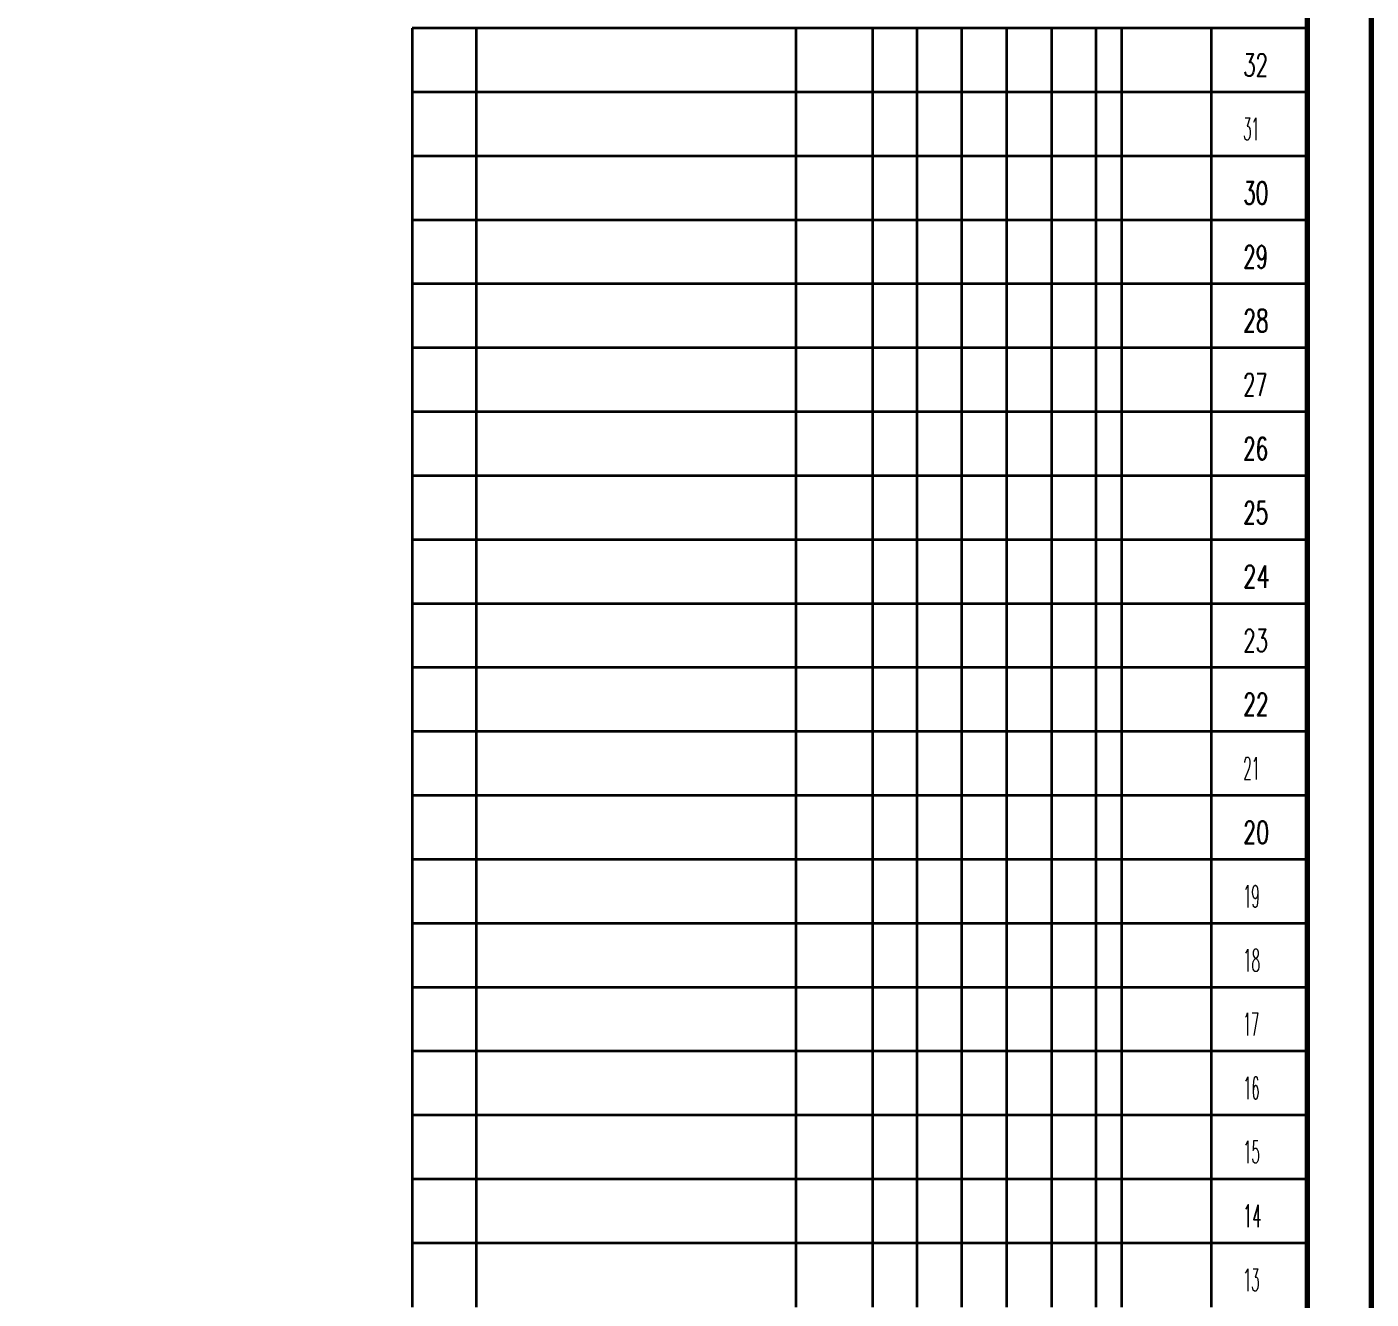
# Model space of a CAD drawing. Header units: millimetres. Extents: x 1333 to 104182, y -63725 to -5704.
# Drawn here: x 47329 to 47539.2, y -63429.9 to -63231 of the extents above; entities that cross this region are included whole.
import ezdxf
from ezdxf.enums import TextEntityAlignment as Align

# ---------------------------------------------------------------- set-up
doc = ezdxf.new("R2010")
doc.units = ezdxf.units.MM
doc.header["$LTSCALE"] = 0.5
doc.layers.add('11', color=3, linetype='Continuous')
doc.styles.get("Standard").update_dxf_attribs({"font": 'simplex.shx'})

msp = doc.modelspace()

# ---------------------------------------------------------------- linework, layer by layer
at = {"color": 7, "lineweight": 70}
for p, q in [((47539.214, -63131.16), (47539.214, -63725.16)), ((47529.214, -63141.16), (47529.214, -63715.16))]:
    msp.add_line(p, q, dxfattribs=at)
at = {"color": 7, "lineweight": 35, "ltscale": 0.25}
for p, q in [((47389.214, -63231.16), (47389.214, -63241.16)), ((47389.214, -63231.16), (47389.214, -63241.16)), ((47399.214, -63231.16), (47399.214, -63241.16)), ((47399.214, -63231.16), (47399.214, -63241.16)), ((47449.214, -63231.16), (47449.214, -63241.16)), ((47449.214, -63231.16), (47449.214, -63241.16)), ((47461.214, -63231.16), (47461.214, -63241.16)), ((47461.214, -63231.16), (47461.214, -63241.16)), ((47468.214, -63241.16), (47468.214, -63231.16)), ((47468.214, -63241.16), (47468.214, -63231.16)), ((47475.214, -63241.16), (47475.214, -63231.16)), ((47475.214, -63241.16), (47475.214, -63231.16)), ((47482.214, -63241.16), (47482.214, -63231.16)), ((47482.214, -63241.16), (47482.214, -63231.16)), ((47489.214, -63231.16), (47489.214, -63241.16)), ((47489.214, -63231.16), (47489.214, -63241.16)), ((47496.214, -63241.16), (47496.214, -63231.16)), ((47496.214, -63241.16), (47496.214, -63231.16)), ((47500.214, -63241.16), (47500.214, -63231.16)), ((47500.214, -63241.16), (47500.214, -63231.16)), ((47514.214, -63231.16), (47514.214, -63241.16)), ((47514.214, -63231.16), (47514.214, -63241.16)), ((47529.214, -63241.16), (47529.214, -63231.16)), ((47529.214, -63241.16), (47529.214, -63231.16)), ((47389.214, -63241.16), (47389.214, -63251.16)), ((47389.214, -63241.16), (47389.214, -63251.16)), ((47399.214, -63241.16), (47399.214, -63251.16)), ((47399.214, -63241.16), (47399.214, -63251.16)), ((47449.214, -63241.16), (47449.214, -63251.16)), ((47449.214, -63241.16), (47449.214, -63251.16)), ((47461.214, -63241.16), (47461.214, -63251.16)), ((47461.214, -63241.16), (47461.214, -63251.16)), ((47468.214, -63251.16), (47468.214, -63241.16)), ((47468.214, -63251.16), (47468.214, -63241.16)), ((47475.214, -63251.16), (47475.214, -63241.16)), ((47475.214, -63251.16), (47475.214, -63241.16)), ((47482.214, -63251.16), (47482.214, -63241.16)), ((47482.214, -63251.16), (47482.214, -63241.16)), ((47489.214, -63241.16), (47489.214, -63251.16)), ((47489.214, -63241.16), (47489.214, -63251.16)), ((47496.214, -63251.16), (47496.214, -63241.16)), ((47496.214, -63251.16), (47496.214, -63241.16)), ((47500.214, -63251.16), (47500.214, -63241.16)), ((47500.214, -63251.16), (47500.214, -63241.16)), ((47514.214, -63241.16), (47514.214, -63251.16)), ((47514.214, -63241.16), (47514.214, -63251.16)), ((47529.214, -63251.16), (47529.214, -63241.16)), ((47529.214, -63251.16), (47529.214, -63241.16)), ((47389.214, -63251.16), (47389.214, -63261.16)), ((47389.214, -63251.16), (47389.214, -63261.16)), ((47399.214, -63251.16), (47399.214, -63261.16)), ((47399.214, -63251.16), (47399.214, -63261.16)), ((47449.214, -63251.16), (47449.214, -63261.16)), ((47449.214, -63251.16), (47449.214, -63261.16)), ((47461.214, -63251.16), (47461.214, -63261.16)), ((47461.214, -63251.16), (47461.214, -63261.16)), ((47468.214, -63261.16), (47468.214, -63251.16)), ((47468.214, -63261.16), (47468.214, -63251.16)), ((47475.214, -63261.16), (47475.214, -63251.16)), ((47475.214, -63261.16), (47475.214, -63251.16)), ((47482.214, -63261.16), (47482.214, -63251.16)), ((47482.214, -63261.16), (47482.214, -63251.16)), ((47489.214, -63251.16), (47489.214, -63261.16)), ((47489.214, -63251.16), (47489.214, -63261.16)), ((47496.214, -63261.16), (47496.214, -63251.16)), ((47496.214, -63261.16), (47496.214, -63251.16)), ((47500.214, -63261.16), (47500.214, -63251.16)), ((47500.214, -63261.16), (47500.214, -63251.16)), ((47514.214, -63251.16), (47514.214, -63261.16)), ((47514.214, -63251.16), (47514.214, -63261.16)), ((47529.214, -63261.16), (47529.214, -63251.16)), ((47529.214, -63261.16), (47529.214, -63251.16)), ((47389.214, -63261.16), (47389.214, -63271.16)), ((47389.214, -63261.16), (47389.214, -63271.16)), ((47399.214, -63261.16), (47399.214, -63271.16)), ((47399.214, -63261.16), (47399.214, -63271.16)), ((47449.214, -63261.16), (47449.214, -63271.16)), ((47449.214, -63261.16), (47449.214, -63271.16)), ((47461.214, -63261.16), (47461.214, -63271.16)), ((47461.214, -63261.16), (47461.214, -63271.16)), ((47468.214, -63271.16), (47468.214, -63261.16)), ((47468.214, -63271.16), (47468.214, -63261.16)), ((47475.214, -63271.16), (47475.214, -63261.16)), ((47475.214, -63271.16), (47475.214, -63261.16)), ((47482.214, -63271.16), (47482.214, -63261.16)), ((47482.214, -63271.16), (47482.214, -63261.16)), ((47489.214, -63261.16), (47489.214, -63271.16)), ((47489.214, -63261.16), (47489.214, -63271.16)), ((47496.214, -63271.16), (47496.214, -63261.16)), ((47496.214, -63271.16), (47496.214, -63261.16)), ((47500.214, -63271.16), (47500.214, -63261.16)), ((47500.214, -63271.16), (47500.214, -63261.16)), ((47514.214, -63261.16), (47514.214, -63271.16)), ((47514.214, -63261.16), (47514.214, -63271.16)), ((47529.214, -63271.16), (47529.214, -63261.16)), ((47529.214, -63271.16), (47529.214, -63261.16)), ((47389.214, -63271.16), (47389.214, -63281.16)), ((47389.214, -63271.16), (47389.214, -63281.16)), ((47399.214, -63271.16), (47399.214, -63281.16)), ((47399.214, -63271.16), (47399.214, -63281.16)), ((47449.214, -63271.16), (47449.214, -63281.16)), ((47449.214, -63271.16), (47449.214, -63281.16)), ((47461.214, -63271.16), (47461.214, -63281.16)), ((47461.214, -63271.16), (47461.214, -63281.16)), ((47468.214, -63281.16), (47468.214, -63271.16)), ((47468.214, -63281.16), (47468.214, -63271.16)), ((47475.214, -63281.16), (47475.214, -63271.16)), ((47475.214, -63281.16), (47475.214, -63271.16)), ((47482.214, -63281.16), (47482.214, -63271.16)), ((47482.214, -63281.16), (47482.214, -63271.16)), ((47489.214, -63271.16), (47489.214, -63281.16)), ((47489.214, -63271.16), (47489.214, -63281.16)), ((47496.214, -63281.16), (47496.214, -63271.16)), ((47496.214, -63281.16), (47496.214, -63271.16)), ((47500.214, -63281.16), (47500.214, -63271.16)), ((47500.214, -63281.16), (47500.214, -63271.16)), ((47514.214, -63271.16), (47514.214, -63281.16)), ((47514.214, -63271.16), (47514.214, -63281.16)), ((47529.214, -63281.16), (47529.214, -63271.16)), ((47529.214, -63281.16), (47529.214, -63271.16)), ((47389.214, -63281.16), (47389.214, -63291.16)), ((47389.214, -63281.16), (47389.214, -63291.16)), ((47399.214, -63281.16), (47399.214, -63291.16)), ((47399.214, -63281.16), (47399.214, -63291.16)), ((47449.214, -63281.16), (47449.214, -63291.16)), ((47449.214, -63281.16), (47449.214, -63291.16)), ((47461.214, -63281.16), (47461.214, -63291.16)), ((47461.214, -63281.16), (47461.214, -63291.16)), ((47468.214, -63291.16), (47468.214, -63281.16)), ((47468.214, -63291.16), (47468.214, -63281.16)), ((47475.214, -63291.16), (47475.214, -63281.16)), ((47475.214, -63291.16), (47475.214, -63281.16)), ((47482.214, -63291.16), (47482.214, -63281.16)), ((47482.214, -63291.16), (47482.214, -63281.16)), ((47489.214, -63281.16), (47489.214, -63291.16)), ((47489.214, -63281.16), (47489.214, -63291.16)), ((47496.214, -63291.16), (47496.214, -63281.16)), ((47496.214, -63291.16), (47496.214, -63281.16)), ((47500.214, -63291.16), (47500.214, -63281.16)), ((47500.214, -63291.16), (47500.214, -63281.16)), ((47514.214, -63281.16), (47514.214, -63291.16)), ((47514.214, -63281.16), (47514.214, -63291.16)), ((47529.214, -63291.16), (47529.214, -63281.16)), ((47529.214, -63291.16), (47529.214, -63281.16)), ((47389.214, -63291.16), (47389.214, -63301.16)), ((47389.214, -63291.16), (47389.214, -63301.16)), ((47399.214, -63291.16), (47399.214, -63301.16)), ((47399.214, -63291.16), (47399.214, -63301.16)), ((47449.214, -63291.16), (47449.214, -63301.16)), ((47449.214, -63291.16), (47449.214, -63301.16)), ((47461.214, -63291.16), (47461.214, -63301.16)), ((47461.214, -63291.16), (47461.214, -63301.16)), ((47468.214, -63301.16), (47468.214, -63291.16)), ((47468.214, -63301.16), (47468.214, -63291.16)), ((47475.214, -63301.16), (47475.214, -63291.16)), ((47475.214, -63301.16), (47475.214, -63291.16)), ((47482.214, -63301.16), (47482.214, -63291.16)), ((47482.214, -63301.16), (47482.214, -63291.16)), ((47489.214, -63291.16), (47489.214, -63301.16)), ((47489.214, -63291.16), (47489.214, -63301.16)), ((47496.214, -63301.16), (47496.214, -63291.16)), ((47496.214, -63301.16), (47496.214, -63291.16)), ((47500.214, -63301.16), (47500.214, -63291.16)), ((47500.214, -63301.16), (47500.214, -63291.16)), ((47514.214, -63291.16), (47514.214, -63301.16)), ((47514.214, -63291.16), (47514.214, -63301.16)), ((47529.214, -63301.16), (47529.214, -63291.16)), ((47529.214, -63301.16), (47529.214, -63291.16)), ((47389.214, -63301.16), (47389.214, -63311.16)), ((47389.214, -63301.16), (47389.214, -63311.16)), ((47399.214, -63301.16), (47399.214, -63311.16)), ((47399.214, -63301.16), (47399.214, -63311.16)), ((47449.214, -63301.16), (47449.214, -63311.16)), ((47449.214, -63301.16), (47449.214, -63311.16)), ((47461.214, -63301.16), (47461.214, -63311.16)), ((47461.214, -63301.16), (47461.214, -63311.16)), ((47468.214, -63311.16), (47468.214, -63301.16)), ((47468.214, -63311.16), (47468.214, -63301.16)), ((47475.214, -63311.16), (47475.214, -63301.16)), ((47475.214, -63311.16), (47475.214, -63301.16)), ((47482.214, -63311.16), (47482.214, -63301.16)), ((47482.214, -63311.16), (47482.214, -63301.16)), ((47489.214, -63301.16), (47489.214, -63311.16)), ((47489.214, -63301.16), (47489.214, -63311.16)), ((47496.214, -63311.16), (47496.214, -63301.16)), ((47496.214, -63311.16), (47496.214, -63301.16)), ((47500.214, -63311.16), (47500.214, -63301.16)), ((47500.214, -63311.16), (47500.214, -63301.16)), ((47514.214, -63301.16), (47514.214, -63311.16)), ((47514.214, -63301.16), (47514.214, -63311.16)), ((47529.214, -63311.16), (47529.214, -63301.16)), ((47529.214, -63311.16), (47529.214, -63301.16)), ((47389.214, -63311.16), (47389.214, -63321.16)), ((47389.214, -63311.16), (47389.214, -63321.16)), ((47399.214, -63311.16), (47399.214, -63321.16)), ((47399.214, -63311.16), (47399.214, -63321.16)), ((47449.214, -63311.16), (47449.214, -63321.16)), ((47449.214, -63311.16), (47449.214, -63321.16)), ((47461.214, -63311.16), (47461.214, -63321.16)), ((47461.214, -63311.16), (47461.214, -63321.16)), ((47468.214, -63321.16), (47468.214, -63311.16)), ((47468.214, -63321.16), (47468.214, -63311.16)), ((47475.214, -63321.16), (47475.214, -63311.16)), ((47475.214, -63321.16), (47475.214, -63311.16)), ((47482.214, -63321.16), (47482.214, -63311.16)), ((47482.214, -63321.16), (47482.214, -63311.16)), ((47489.214, -63311.16), (47489.214, -63321.16)), ((47489.214, -63311.16), (47489.214, -63321.16)), ((47496.214, -63321.16), (47496.214, -63311.16)), ((47496.214, -63321.16), (47496.214, -63311.16)), ((47500.214, -63321.16), (47500.214, -63311.16)), ((47500.214, -63321.16), (47500.214, -63311.16)), ((47514.214, -63311.16), (47514.214, -63321.16)), ((47514.214, -63311.16), (47514.214, -63321.16)), ((47529.214, -63321.16), (47529.214, -63311.16)), ((47529.214, -63321.16), (47529.214, -63311.16)), ((47389.214, -63321.16), (47389.214, -63331.16)), ((47389.214, -63321.16), (47389.214, -63331.16)), ((47399.214, -63321.16), (47399.214, -63331.16)), ((47399.214, -63321.16), (47399.214, -63331.16)), ((47449.214, -63321.16), (47449.214, -63331.16)), ((47449.214, -63321.16), (47449.214, -63331.16)), ((47461.214, -63321.16), (47461.214, -63331.16)), ((47461.214, -63321.16), (47461.214, -63331.16)), ((47468.214, -63331.16), (47468.214, -63321.16)), ((47468.214, -63331.16), (47468.214, -63321.16)), ((47475.214, -63331.16), (47475.214, -63321.16)), ((47475.214, -63331.16), (47475.214, -63321.16)), ((47482.214, -63331.16), (47482.214, -63321.16)), ((47482.214, -63331.16), (47482.214, -63321.16)), ((47489.214, -63321.16), (47489.214, -63331.16)), ((47489.214, -63321.16), (47489.214, -63331.16)), ((47496.214, -63331.16), (47496.214, -63321.16)), ((47496.214, -63331.16), (47496.214, -63321.16)), ((47500.214, -63331.16), (47500.214, -63321.16)), ((47500.214, -63331.16), (47500.214, -63321.16)), ((47514.214, -63321.16), (47514.214, -63331.16)), ((47514.214, -63321.16), (47514.214, -63331.16)), ((47529.214, -63331.16), (47529.214, -63321.16)), ((47529.214, -63331.16), (47529.214, -63321.16)), ((47389.214, -63331.16), (47389.214, -63341.16)), ((47389.214, -63331.16), (47389.214, -63341.16)), ((47399.214, -63331.16), (47399.214, -63341.16)), ((47399.214, -63331.16), (47399.214, -63341.16)), ((47449.214, -63331.16), (47449.214, -63341.16)), ((47449.214, -63331.16), (47449.214, -63341.16)), ((47461.214, -63331.16), (47461.214, -63341.16)), ((47461.214, -63331.16), (47461.214, -63341.16)), ((47468.214, -63341.16), (47468.214, -63331.16)), ((47468.214, -63341.16), (47468.214, -63331.16)), ((47475.214, -63341.16), (47475.214, -63331.16)), ((47475.214, -63341.16), (47475.214, -63331.16)), ((47482.214, -63341.16), (47482.214, -63331.16)), ((47482.214, -63341.16), (47482.214, -63331.16)), ((47489.214, -63331.16), (47489.214, -63341.16)), ((47489.214, -63331.16), (47489.214, -63341.16)), ((47496.214, -63341.16), (47496.214, -63331.16)), ((47496.214, -63341.16), (47496.214, -63331.16)), ((47500.214, -63341.16), (47500.214, -63331.16)), ((47500.214, -63341.16), (47500.214, -63331.16)), ((47514.214, -63331.16), (47514.214, -63341.16)), ((47514.214, -63331.16), (47514.214, -63341.16)), ((47529.214, -63341.16), (47529.214, -63331.16)), ((47529.214, -63341.16), (47529.214, -63331.16)), ((47389.214, -63341.16), (47389.214, -63351.16)), ((47389.214, -63341.16), (47389.214, -63351.16)), ((47399.214, -63341.16), (47399.214, -63351.16)), ((47399.214, -63341.16), (47399.214, -63351.16)), ((47449.214, -63341.16), (47449.214, -63351.16)), ((47449.214, -63341.16), (47449.214, -63351.16)), ((47461.214, -63341.16), (47461.214, -63351.16)), ((47461.214, -63341.16), (47461.214, -63351.16)), ((47468.214, -63351.16), (47468.214, -63341.16)), ((47468.214, -63351.16), (47468.214, -63341.16)), ((47475.214, -63351.16), (47475.214, -63341.16)), ((47475.214, -63351.16), (47475.214, -63341.16)), ((47482.214, -63351.16), (47482.214, -63341.16)), ((47482.214, -63351.16), (47482.214, -63341.16)), ((47489.214, -63341.16), (47489.214, -63351.16)), ((47489.214, -63341.16), (47489.214, -63351.16)), ((47496.214, -63351.16), (47496.214, -63341.16)), ((47496.214, -63351.16), (47496.214, -63341.16)), ((47500.214, -63351.16), (47500.214, -63341.16)), ((47500.214, -63351.16), (47500.214, -63341.16)), ((47514.214, -63341.16), (47514.214, -63351.16)), ((47514.214, -63341.16), (47514.214, -63351.16)), ((47529.214, -63351.16), (47529.214, -63341.16)), ((47529.214, -63351.16), (47529.214, -63341.16)), ((47389.214, -63351.16), (47389.214, -63361.16)), ((47389.214, -63351.16), (47389.214, -63361.16)), ((47399.214, -63351.16), (47399.214, -63361.16)), ((47399.214, -63351.16), (47399.214, -63361.16)), ((47449.214, -63351.16), (47449.214, -63361.16)), ((47449.214, -63351.16), (47449.214, -63361.16)), ((47461.214, -63351.16), (47461.214, -63361.16)), ((47461.214, -63351.16), (47461.214, -63361.16)), ((47468.214, -63361.16), (47468.214, -63351.16)), ((47468.214, -63361.16), (47468.214, -63351.16)), ((47475.214, -63361.16), (47475.214, -63351.16)), ((47475.214, -63361.16), (47475.214, -63351.16)), ((47482.214, -63361.16), (47482.214, -63351.16)), ((47482.214, -63361.16), (47482.214, -63351.16)), ((47489.214, -63351.16), (47489.214, -63361.16)), ((47489.214, -63351.16), (47489.214, -63361.16)), ((47496.214, -63361.16), (47496.214, -63351.16)), ((47496.214, -63361.16), (47496.214, -63351.16)), ((47500.214, -63361.16), (47500.214, -63351.16)), ((47500.214, -63361.16), (47500.214, -63351.16)), ((47514.214, -63351.16), (47514.214, -63361.16)), ((47514.214, -63351.16), (47514.214, -63361.16)), ((47529.214, -63361.16), (47529.214, -63351.16)), ((47529.214, -63361.16), (47529.214, -63351.16)), ((47389.214, -63361.16), (47389.214, -63371.16)), ((47389.214, -63361.16), (47389.214, -63371.16)), ((47399.214, -63361.16), (47399.214, -63371.16)), ((47399.214, -63361.16), (47399.214, -63371.16)), ((47449.214, -63361.16), (47449.214, -63371.16)), ((47449.214, -63361.16), (47449.214, -63371.16)), ((47461.214, -63361.16), (47461.214, -63371.16)), ((47461.214, -63361.16), (47461.214, -63371.16)), ((47468.214, -63371.16), (47468.214, -63361.16)), ((47468.214, -63371.16), (47468.214, -63361.16)), ((47475.214, -63371.16), (47475.214, -63361.16)), ((47475.214, -63371.16), (47475.214, -63361.16)), ((47482.214, -63371.16), (47482.214, -63361.16)), ((47482.214, -63371.16), (47482.214, -63361.16)), ((47489.214, -63361.16), (47489.214, -63371.16)), ((47489.214, -63361.16), (47489.214, -63371.16)), ((47496.214, -63371.16), (47496.214, -63361.16)), ((47496.214, -63371.16), (47496.214, -63361.16)), ((47500.214, -63371.16), (47500.214, -63361.16)), ((47500.214, -63371.16), (47500.214, -63361.16)), ((47514.214, -63361.16), (47514.214, -63371.16)), ((47514.214, -63361.16), (47514.214, -63371.16)), ((47529.214, -63371.16), (47529.214, -63361.16)), ((47529.214, -63371.16), (47529.214, -63361.16)), ((47389.214, -63371.16), (47389.214, -63381.16)), ((47389.214, -63371.16), (47389.214, -63381.16)), ((47399.214, -63371.16), (47399.214, -63381.16)), ((47399.214, -63371.16), (47399.214, -63381.16)), ((47449.214, -63371.16), (47449.214, -63381.16)), ((47449.214, -63371.16), (47449.214, -63381.16)), ((47461.214, -63371.16), (47461.214, -63381.16)), ((47461.214, -63371.16), (47461.214, -63381.16)), ((47468.214, -63381.16), (47468.214, -63371.16)), ((47468.214, -63381.16), (47468.214, -63371.16)), ((47475.214, -63381.16), (47475.214, -63371.16)), ((47475.214, -63381.16), (47475.214, -63371.16)), ((47482.214, -63381.16), (47482.214, -63371.16)), ((47482.214, -63381.16), (47482.214, -63371.16)), ((47489.214, -63371.16), (47489.214, -63381.16)), ((47489.214, -63371.16), (47489.214, -63381.16)), ((47496.214, -63381.16), (47496.214, -63371.16)), ((47496.214, -63381.16), (47496.214, -63371.16)), ((47500.214, -63381.16), (47500.214, -63371.16)), ((47500.214, -63381.16), (47500.214, -63371.16)), ((47514.214, -63371.16), (47514.214, -63381.16)), ((47514.214, -63371.16), (47514.214, -63381.16)), ((47529.214, -63381.16), (47529.214, -63371.16)), ((47529.214, -63381.16), (47529.214, -63371.16)), ((47389.214, -63381.16), (47389.214, -63391.16)), ((47389.214, -63381.16), (47389.214, -63391.16)), ((47399.214, -63381.16), (47399.214, -63391.16)), ((47399.214, -63381.16), (47399.214, -63391.16)), ((47449.214, -63381.16), (47449.214, -63391.16)), ((47449.214, -63381.16), (47449.214, -63391.16)), ((47461.214, -63381.16), (47461.214, -63391.16)), ((47461.214, -63381.16), (47461.214, -63391.16)), ((47468.214, -63391.16), (47468.214, -63381.16)), ((47468.214, -63391.16), (47468.214, -63381.16)), ((47475.214, -63391.16), (47475.214, -63381.16)), ((47475.214, -63391.16), (47475.214, -63381.16)), ((47482.214, -63391.16), (47482.214, -63381.16)), ((47482.214, -63391.16), (47482.214, -63381.16)), ((47489.214, -63381.16), (47489.214, -63391.16)), ((47489.214, -63381.16), (47489.214, -63391.16)), ((47496.214, -63391.16), (47496.214, -63381.16)), ((47496.214, -63391.16), (47496.214, -63381.16)), ((47500.214, -63391.16), (47500.214, -63381.16)), ((47500.214, -63391.16), (47500.214, -63381.16)), ((47514.214, -63381.16), (47514.214, -63391.16)), ((47514.214, -63381.16), (47514.214, -63391.16)), ((47529.214, -63391.16), (47529.214, -63381.16)), ((47529.214, -63391.16), (47529.214, -63381.16)), ((47389.214, -63391.16), (47389.214, -63401.16)), ((47389.214, -63391.16), (47389.214, -63401.16)), ((47399.214, -63391.16), (47399.214, -63401.16)), ((47399.214, -63391.16), (47399.214, -63401.16)), ((47449.214, -63391.16), (47449.214, -63401.16)), ((47449.214, -63391.16), (47449.214, -63401.16)), ((47461.214, -63391.16), (47461.214, -63401.16)), ((47461.214, -63391.16), (47461.214, -63401.16)), ((47468.214, -63401.16), (47468.214, -63391.16)), ((47468.214, -63401.16), (47468.214, -63391.16)), ((47475.214, -63401.16), (47475.214, -63391.16)), ((47475.214, -63401.16), (47475.214, -63391.16)), ((47482.214, -63401.16), (47482.214, -63391.16)), ((47482.214, -63401.16), (47482.214, -63391.16)), ((47489.214, -63391.16), (47489.214, -63401.16)), ((47489.214, -63391.16), (47489.214, -63401.16)), ((47496.214, -63401.16), (47496.214, -63391.16)), ((47496.214, -63401.16), (47496.214, -63391.16)), ((47500.214, -63401.16), (47500.214, -63391.16)), ((47500.214, -63401.16), (47500.214, -63391.16)), ((47514.214, -63391.16), (47514.214, -63401.16)), ((47514.214, -63391.16), (47514.214, -63401.16)), ((47529.214, -63401.16), (47529.214, -63391.16)), ((47529.214, -63401.16), (47529.214, -63391.16)), ((47389.214, -63401.16), (47389.214, -63411.16)), ((47389.214, -63401.16), (47389.214, -63411.16)), ((47399.214, -63401.16), (47399.214, -63411.16)), ((47399.214, -63401.16), (47399.214, -63411.16)), ((47449.214, -63401.16), (47449.214, -63411.16)), ((47449.214, -63401.16), (47449.214, -63411.16)), ((47461.214, -63401.16), (47461.214, -63411.16)), ((47461.214, -63401.16), (47461.214, -63411.16)), ((47468.214, -63411.16), (47468.214, -63401.16)), ((47468.214, -63411.16), (47468.214, -63401.16)), ((47475.214, -63411.16), (47475.214, -63401.16)), ((47475.214, -63411.16), (47475.214, -63401.16)), ((47482.214, -63411.16), (47482.214, -63401.16)), ((47482.214, -63411.16), (47482.214, -63401.16)), ((47489.214, -63401.16), (47489.214, -63411.16)), ((47489.214, -63401.16), (47489.214, -63411.16)), ((47496.214, -63411.16), (47496.214, -63401.16)), ((47496.214, -63411.16), (47496.214, -63401.16)), ((47500.214, -63411.16), (47500.214, -63401.16)), ((47500.214, -63411.16), (47500.214, -63401.16)), ((47514.214, -63401.16), (47514.214, -63411.16)), ((47514.214, -63401.16), (47514.214, -63411.16)), ((47529.214, -63411.16), (47529.214, -63401.16)), ((47529.214, -63411.16), (47529.214, -63401.16)), ((47389.214, -63411.16), (47389.214, -63421.16)), ((47389.214, -63411.16), (47389.214, -63421.16)), ((47399.214, -63411.16), (47399.214, -63421.16)), ((47399.214, -63411.16), (47399.214, -63421.16)), ((47449.214, -63411.16), (47449.214, -63421.16)), ((47449.214, -63411.16), (47449.214, -63421.16)), ((47461.214, -63411.16), (47461.214, -63421.16)), ((47461.214, -63411.16), (47461.214, -63421.16)), ((47468.214, -63421.16), (47468.214, -63411.16)), ((47468.214, -63421.16), (47468.214, -63411.16)), ((47475.214, -63421.16), (47475.214, -63411.16)), ((47475.214, -63421.16), (47475.214, -63411.16)), ((47482.214, -63421.16), (47482.214, -63411.16)), ((47482.214, -63421.16), (47482.214, -63411.16)), ((47489.214, -63411.16), (47489.214, -63421.16)), ((47489.214, -63411.16), (47489.214, -63421.16)), ((47496.214, -63421.16), (47496.214, -63411.16)), ((47496.214, -63421.16), (47496.214, -63411.16)), ((47500.214, -63421.16), (47500.214, -63411.16)), ((47500.214, -63421.16), (47500.214, -63411.16)), ((47514.214, -63411.16), (47514.214, -63421.16)), ((47514.214, -63411.16), (47514.214, -63421.16)), ((47529.214, -63421.16), (47529.214, -63411.16)), ((47529.214, -63421.16), (47529.214, -63411.16)), ((47389.214, -63421.16), (47389.214, -63431.16)), ((47389.214, -63421.16), (47389.214, -63431.16)), ((47399.214, -63421.16), (47399.214, -63431.16)), ((47399.214, -63421.16), (47399.214, -63431.16)), ((47449.214, -63421.16), (47449.214, -63431.16)), ((47449.214, -63421.16), (47449.214, -63431.16)), ((47461.214, -63421.16), (47461.214, -63431.16)), ((47461.214, -63421.16), (47461.214, -63431.16)), ((47468.214, -63431.16), (47468.214, -63421.16)), ((47468.214, -63431.16), (47468.214, -63421.16)), ((47475.214, -63431.16), (47475.214, -63421.16)), ((47475.214, -63431.16), (47475.214, -63421.16)), ((47482.214, -63431.16), (47482.214, -63421.16)), ((47482.214, -63431.16), (47482.214, -63421.16)), ((47489.214, -63421.16), (47489.214, -63431.16)), ((47489.214, -63421.16), (47489.214, -63431.16)), ((47496.214, -63431.16), (47496.214, -63421.16)), ((47496.214, -63431.16), (47496.214, -63421.16)), ((47500.214, -63431.16), (47500.214, -63421.16)), ((47500.214, -63431.16), (47500.214, -63421.16)), ((47514.214, -63421.16), (47514.214, -63431.16)), ((47514.214, -63421.16), (47514.214, -63431.16)), ((47529.214, -63431.16), (47529.214, -63421.16)), ((47529.214, -63431.16), (47529.214, -63421.16))]:
    msp.add_line(p, q, dxfattribs=at)
at = {"color": 7, "lineweight": 35}
for p, q in [((47529.214, -63231.16), (47389.214, -63231.16)), ((47529.214, -63231.16), (47389.214, -63231.16)), ((47529.214, -63241.16), (47389.214, -63241.16)), ((47529.214, -63241.16), (47389.214, -63241.16)), ((47529.214, -63251.16), (47389.214, -63251.16)), ((47529.214, -63251.16), (47389.214, -63251.16)), ((47529.214, -63261.16), (47389.214, -63261.16)), ((47529.214, -63261.16), (47389.214, -63261.16)), ((47529.214, -63271.16), (47389.214, -63271.16)), ((47529.214, -63271.16), (47389.214, -63271.16)), ((47529.214, -63281.16), (47389.214, -63281.16)), ((47529.214, -63281.16), (47389.214, -63281.16)), ((47529.214, -63291.16), (47389.214, -63291.16)), ((47529.214, -63291.16), (47389.214, -63291.16)), ((47529.214, -63301.16), (47389.214, -63301.16)), ((47529.214, -63301.16), (47389.214, -63301.16)), ((47529.214, -63311.16), (47389.214, -63311.16)), ((47529.214, -63311.16), (47389.214, -63311.16)), ((47529.214, -63321.16), (47389.214, -63321.16)), ((47529.214, -63321.16), (47389.214, -63321.16)), ((47529.214, -63331.16), (47389.214, -63331.16)), ((47529.214, -63331.16), (47389.214, -63331.16)), ((47529.214, -63341.16), (47389.214, -63341.16)), ((47529.214, -63341.16), (47389.214, -63341.16)), ((47529.214, -63351.16), (47389.214, -63351.16)), ((47529.214, -63351.16), (47389.214, -63351.16)), ((47529.214, -63361.16), (47389.214, -63361.16)), ((47529.214, -63361.16), (47389.214, -63361.16)), ((47529.214, -63371.16), (47389.214, -63371.16)), ((47529.214, -63371.16), (47389.214, -63371.16)), ((47529.214, -63381.16), (47389.214, -63381.16)), ((47529.214, -63381.16), (47389.214, -63381.16)), ((47529.214, -63391.16), (47389.214, -63391.16)), ((47529.214, -63391.16), (47389.214, -63391.16)), ((47529.214, -63401.16), (47389.214, -63401.16)), ((47529.214, -63401.16), (47389.214, -63401.16)), ((47529.214, -63411.16), (47389.214, -63411.16)), ((47529.214, -63411.16), (47389.214, -63411.16)), ((47529.214, -63421.16), (47389.214, -63421.16)), ((47529.214, -63421.16), (47389.214, -63421.16))]:
    msp.add_line(p, q, dxfattribs=at)
at = {"layer": '11'}
msp.add_lwpolyline([(46698.214, -63131.16), (47539.214, -63131.16), (47539.214, -63725.16), (46698.214, -63725.16)], close=True, dxfattribs=at)

# ---------------------------------------------------------------- texts
at = {"color": 7, "lineweight": 13}
for s, width, p, p2 in [('32', 0.679407, (47519.214, -63238.66), (47523.063, -63238.66)), ('32', 0.679407, (47519.214, -63238.66), (47523.063, -63238.66)), ('31', 0.604805, (47519.214, -63248.66), (47521.734, -63248.66)), ('31', 0.604805, (47519.214, -63248.66), (47521.734, -63248.66)), ('30', 0.691762, (47519.214, -63258.66), (47523.133, -63258.66)), ('30', 0.691762, (47519.214, -63258.66), (47523.133, -63258.66)), ('29', 0.706365, (47519.214, -63268.66), (47523.099, -63268.66)), ('29', 0.706365, (47519.214, -63268.66), (47523.099, -63268.66)), ('28', 0.697944, (47519.214, -63278.66), (47523.169, -63278.66)), ('28', 0.697944, (47519.214, -63278.66), (47523.169, -63278.66)), ('27', 0.667064, (47519.214, -63288.66), (47522.994, -63288.66)), ('27', 0.667064, (47519.214, -63288.66), (47522.994, -63288.66)), ('26', 0.706365, (47519.214, -63298.66), (47523.099, -63298.66)), ('26', 0.706365, (47519.214, -63298.66), (47523.099, -63298.66)), ('25', 0.691762, (47519.214, -63308.66), (47523.133, -63308.66)), ('25', 0.691762, (47519.214, -63308.66), (47523.133, -63308.66)), ('24', 0.713996, (47519.214, -63318.66), (47523.378, -63318.66)), ('24', 0.713996, (47519.214, -63318.66), (47523.378, -63318.66)), ('23', 0.679407, (47519.214, -63328.66), (47523.063, -63328.66)), ('23', 0.679407, (47519.214, -63328.66), (47523.063, -63328.66)), ('22', 0.697944, (47519.214, -63338.66), (47523.169, -63338.66)), ('22', 0.697944, (47519.214, -63338.66), (47523.169, -63338.66)), ('21', 0.63, (47519.214, -63348.66), (47521.839, -63348.66)), ('21', 0.63, (47519.214, -63348.66), (47521.839, -63348.66)), ('20', 0.710298, (47519.214, -63358.66), (47523.239, -63358.66)), ('20', 0.710298, (47519.214, -63358.66), (47523.239, -63358.66)), ('19', 0.528619, (47519.214, -63368.66), (47521.768, -63368.66)), ('19', 0.528619, (47519.214, -63368.66), (47521.768, -63368.66)), ('18', 0.525, (47519.214, -63378.66), (47521.839, -63378.66)), ('18', 0.525, (47519.214, -63378.66), (47521.839, -63378.66)), ('17', 0.490002, (47519.214, -63388.66), (47521.664, -63388.66)), ('17', 0.490002, (47519.214, -63388.66), (47521.664, -63388.66)), ('16', 0.528619, (47519.214, -63398.66), (47521.768, -63398.66)), ('16', 0.528619, (47519.214, -63398.66), (47521.768, -63398.66)), ('15', 0.518005, (47519.214, -63408.66), (47521.804, -63408.66)), ('15', 0.518005, (47519.214, -63408.66), (47521.804, -63408.66)), ('14', 0.548714, (47519.214, -63418.66), (47522.049, -63418.66)), ('14', 0.548714, (47519.214, -63418.66), (47522.049, -63418.66)), ('13', 0.504004, (47519.214, -63428.66), (47521.734, -63428.66)), ('13', 0.504004, (47519.214, -63428.66), (47521.734, -63428.66))]:
    msp.add_text(s, height=3.5, dxfattribs=dict(at, width=width)).set_placement(p, p2, align=Align.FIT)

doc.saveas('drawing.dxf')
